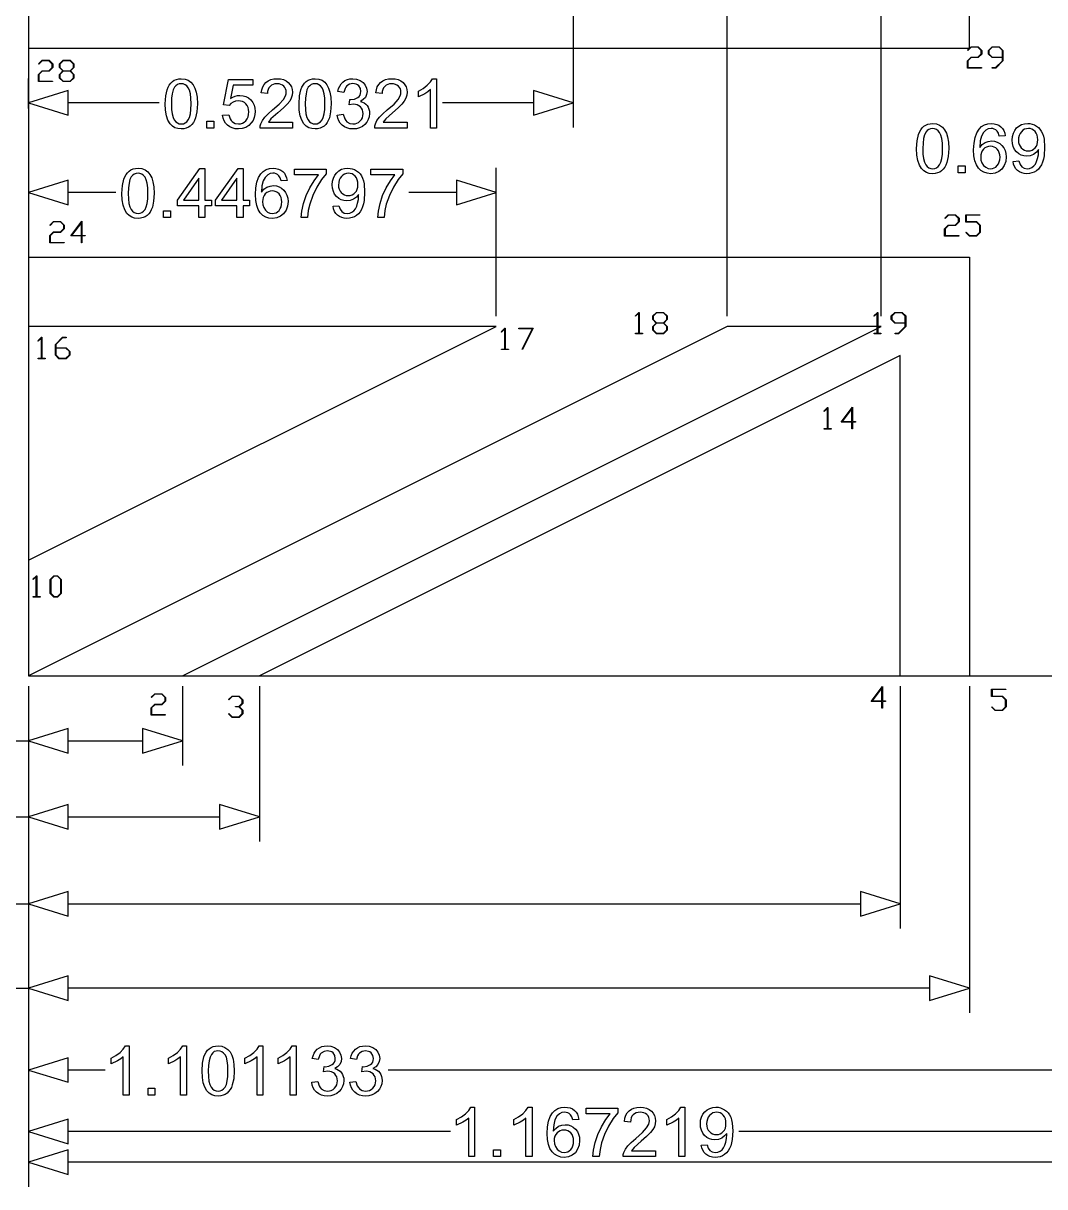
# Model space of a CAD drawing. Extents: x -0.57 to 3.06, y 0.01 to 2.07.
# Drawn here: x 0.495 to 1.471, y 0.012 to 1.124 of the extents above; entities that cross this region are included whole.
import ezdxf

# ---------------------------------------------------------------- set-up
doc = ezdxf.new("R2010")
doc.units = 0
doc.header["$MEASUREMENT"] = 0
doc.layers.add('DIMENSIONS', color=7, linetype='CONTINUOUS')
doc.layers.add('LAYER_1', color=7, linetype='CONTINUOUS')

msp = doc.modelspace()

# ---------------------------------------------------------------- linework, layer by layer
at = {"layer": 'DIMENSIONS'}
for points in [[(1.3144, 0.8437), (1.3144, 1.7951)], [(1.1674, 0.8437), (1.1674, 1.7218)], [(1.0203, 1.1563), (1.0203, 1.0239)], [(0.5, 1.0421), (0.5, 1.0709)], [(0.538, 1.0592), (0.5, 1.0474)], [(0.538, 1.0357), (0.538, 1.0592)], [(1.0203, 1.0474), (0.9823, 1.0592)], [(0.9823, 1.0592), (0.9823, 1.0357)], [(0.5, 1.0474), (0.538, 1.0357)], [(0.6247, 1.0474), (0.538, 1.0474)], [(0.9823, 1.0474), (0.8956, 1.0474)], [(0.9823, 1.0357), (1.0203, 1.0474)], [(0.5, 0.99), (0.5, 0.9384)], [(0.9468, 0.8437), (0.9468, 0.9854)], [(0.538, 0.9736), (0.5, 0.9619)], [(0.538, 0.9501), (0.538, 0.9736)], [(0.9468, 0.9619), (0.9088, 0.9736)], [(0.9088, 0.9736), (0.9088, 0.9501)], [(0.5, 0.9619), (0.538, 0.9501)], [(0.5834, 0.9619), (0.538, 0.9619)], [(0.9088, 0.9619), (0.8633, 0.9619)], [(0.9088, 0.9501), (0.9468, 0.9619)], [(0.5, 0.49), (0.5, 0.4142)], [(0.5, 0.49), (0.5, 0.3416)], [(0.5, 0.49), (0.5, 0.2585)], [(0.5, 0.49), (0.5, 0.1778)], [(0.5, 0.49), (0.5, 0.0996)], [(0.5, 0.49), (0.5, 0.0409)], [(0.5, 0.49), (0.5, 0.0116)], [(0.51, 0.5), (2.7287, 0.5)], [(0.647, 0.49), (0.647, 0.4142)], [(0.7206, 0.49), (0.7206, 0.3416)], [(1.3328, 0.49), (1.3328, 0.2585)], [(1.3989, 0.49), (1.3989, 0.1778)], [(0.538, 0.4495), (0.5, 0.4377)], [(0.538, 0.426), (0.538, 0.4495)], [(0.647, 0.4377), (0.609, 0.4495)], [(0.609, 0.4495), (0.609, 0.426)], [(0.4061, 0.4377), (0.5, 0.4377)], [(0.5, 0.4377), (0.538, 0.426)], [(0.538, 0.4377), (0.609, 0.4377)], [(0.609, 0.426), (0.647, 0.4377)], [(0.538, 0.3769), (0.5, 0.3651)], [(0.538, 0.3534), (0.538, 0.3769)], [(0.7206, 0.3651), (0.6825, 0.3769)], [(0.6825, 0.3769), (0.6825, 0.3534)], [(0.381, 0.3651), (0.5, 0.3651)], [(0.5, 0.3651), (0.538, 0.3534)], [(0.538, 0.3651), (0.6825, 0.3651)], [(0.6825, 0.3534), (0.7206, 0.3651)], [(0.538, 0.2938), (0.5, 0.282)], [(0.538, 0.2703), (0.538, 0.2938)], [(1.3328, 0.282), (1.2948, 0.2938)], [(1.2948, 0.2938), (1.2948, 0.2703)], [(0.3818, 0.282), (0.5, 0.282)], [(0.5, 0.282), (0.538, 0.2703)], [(0.538, 0.282), (1.2948, 0.282)], [(1.2948, 0.2703), (1.3328, 0.282)], [(0.538, 0.2131), (0.5, 0.2013)], [(0.538, 0.1896), (0.538, 0.2131)], [(1.3989, 0.2013), (1.3608, 0.2131)], [(1.3608, 0.2131), (1.3608, 0.1896)], [(0.4331, 0.2013), (0.5, 0.2013)], [(0.5, 0.2013), (0.538, 0.1896)], [(1.3608, 0.2013), (0.538, 0.2013)], [(1.3608, 0.1896), (1.3989, 0.2013)], [(0.538, 0.1349), (0.5, 0.1231)], [(0.538, 0.1114), (0.538, 0.1349)], [(0.5, 0.1231), (0.538, 0.1114)], [(0.5731, 0.1231), (0.538, 0.1231)], [(1.5631, 0.1231), (0.8437, 0.1231)], [(0.538, 0.0762), (0.5, 0.0644)], [(0.538, 0.0527), (0.538, 0.0762)], [(0.5, 0.0644), (0.538, 0.0527)], [(0.903, 0.0644), (0.538, 0.0644)], [(1.6292, 0.0644), (1.1786, 0.0644)], [(0.538, 0.0468), (0.5, 0.0351)], [(0.538, 0.0233), (0.538, 0.0468)], [(0.5, 0.0351), (0.538, 0.0233)], [(1.7855, 0.0351), (0.538, 0.0351)]]:
    msp.add_lwpolyline(points, dxfattribs=at)
for points in [[(0.6306, 1.0466), (0.6311, 1.0541), (0.6323, 1.06), (0.6333, 1.0624), (0.6345, 1.0645), (0.6358, 1.0663), (0.6374, 1.0678), (0.6392, 1.0691), (0.6413, 1.0699), (0.6435, 1.0704), (0.6459, 1.0706), (0.6495, 1.0702), (0.6526, 1.0691), (0.6552, 1.0672), (0.6573, 1.0647), (0.659, 1.0615), (0.6602, 1.0577), (0.661, 1.0529), (0.6613, 1.0466), (0.6608, 1.0391), (0.6596, 1.0332), (0.6586, 1.0308), (0.6575, 1.0287), (0.6561, 1.0269), (0.6545, 1.0254), (0.6527, 1.0242), (0.6507, 1.0233), (0.6484, 1.0228), (0.6459, 1.0226), (0.6427, 1.0229), (0.6399, 1.0238), (0.6374, 1.0253), (0.6353, 1.0275), (0.6332, 1.0309), (0.6318, 1.0352), (0.6309, 1.0404)], [(0.6854, 1.0357), (0.6914, 1.0362), (0.6926, 1.0324), (0.6935, 1.0308), (0.6946, 1.0296), (0.6959, 1.0286), (0.6973, 1.0279), (0.7005, 1.0274), (0.7025, 1.0275), (0.7043, 1.0281), (0.706, 1.0291), (0.7075, 1.0305), (0.7088, 1.0322), (0.7097, 1.0341), (0.7102, 1.0364), (0.7104, 1.0388), (0.7102, 1.0412), (0.7097, 1.0432), (0.7089, 1.0451), (0.7076, 1.0466), (0.7062, 1.0479), (0.7044, 1.0488), (0.7025, 1.0493), (0.7004, 1.0495), (0.6977, 1.0492), (0.6954, 1.0482), (0.6933, 1.0468), (0.6918, 1.0449), (0.6864, 1.0456), (0.691, 1.0698), (0.7143, 1.0698), (0.7143, 1.0643), (0.6956, 1.0643), (0.693, 1.0516), (0.6952, 1.0529), (0.6974, 1.0538), (0.6996, 1.0544), (0.7019, 1.0546), (0.7049, 1.0543), (0.7076, 1.0535), (0.7101, 1.0522), (0.7123, 1.0503), (0.7142, 1.048), (0.7155, 1.0454), (0.7163, 1.0425), (0.7165, 1.0393), (0.7163, 1.0363), (0.7156, 1.0334), (0.7145, 1.0307), (0.7128, 1.0283), (0.7104, 1.0258), (0.7075, 1.024), (0.7042, 1.023), (0.7005, 1.0226), (0.6974, 1.0228), (0.6947, 1.0235), (0.6922, 1.0246), (0.69, 1.0262), (0.6882, 1.0281), (0.6868, 1.0304), (0.6859, 1.0329)], [(0.7522, 1.029), (0.7522, 1.0234), (0.7212, 1.0234), (0.7213, 1.0255), (0.7218, 1.0274), (0.7234, 1.0306), (0.7256, 1.0337), (0.7288, 1.037), (0.7332, 1.0408), (0.7396, 1.0464), (0.7435, 1.0507), (0.7456, 1.0543), (0.7461, 1.056), (0.7462, 1.0577), (0.7461, 1.0593), (0.7456, 1.0608), (0.7449, 1.0622), (0.7438, 1.0635), (0.7425, 1.0645), (0.741, 1.0652), (0.7393, 1.0657), (0.7374, 1.0658), (0.7354, 1.0657), (0.7336, 1.0652), (0.7321, 1.0644), (0.7307, 1.0633), (0.7296, 1.062), (0.7288, 1.0603), (0.7284, 1.0585), (0.7282, 1.0564), (0.7222, 1.057), (0.7228, 1.0601), (0.7237, 1.0629), (0.7251, 1.0652), (0.7268, 1.0671), (0.729, 1.0686), (0.7315, 1.0697), (0.7343, 1.0704), (0.7375, 1.0706), (0.7407, 1.0704), (0.7436, 1.0697), (0.7461, 1.0685), (0.7482, 1.0669), (0.7499, 1.0649), (0.7512, 1.0627), (0.7519, 1.0602), (0.7522, 1.0576), (0.7519, 1.0548), (0.751, 1.052), (0.7495, 1.0492), (0.7472, 1.0463), (0.7436, 1.0427), (0.7383, 1.038), (0.7316, 1.0321), (0.7292, 1.029)], [(0.7584, 1.0466), (0.7588, 1.0541), (0.7601, 1.06), (0.7611, 1.0624), (0.7623, 1.0645), (0.7636, 1.0663), (0.7652, 1.0678), (0.767, 1.0691), (0.769, 1.0699), (0.7713, 1.0704), (0.7737, 1.0706), (0.7773, 1.0702), (0.7804, 1.0691), (0.783, 1.0672), (0.7851, 1.0647), (0.7867, 1.0615), (0.788, 1.0577), (0.7888, 1.0529), (0.7891, 1.0466), (0.7886, 1.0391), (0.7874, 1.0332), (0.7864, 1.0308), (0.7852, 1.0287), (0.7839, 1.0269), (0.7823, 1.0254), (0.7805, 1.0242), (0.7785, 1.0233), (0.7762, 1.0228), (0.7737, 1.0226), (0.7705, 1.0229), (0.7677, 1.0238), (0.7652, 1.0253), (0.7631, 1.0275), (0.761, 1.0309), (0.7596, 1.0352), (0.7587, 1.0404)], [(0.795, 1.0358), (0.8007, 1.0366), (0.8021, 1.0324), (0.803, 1.0308), (0.8041, 1.0295), (0.8068, 1.0279), (0.8099, 1.0274), (0.8119, 1.0275), (0.8137, 1.0281), (0.8153, 1.0289), (0.8168, 1.0302), (0.818, 1.0317), (0.8189, 1.0333), (0.8194, 1.0352), (0.8196, 1.0372), (0.8195, 1.0391), (0.819, 1.0408), (0.8182, 1.0423), (0.817, 1.0437), (0.8156, 1.0448), (0.8141, 1.0457), (0.8123, 1.0461), (0.8104, 1.0463), (0.8063, 1.0457), (0.807, 1.0507), (0.8079, 1.0507), (0.8114, 1.0511), (0.8146, 1.0526), (0.8158, 1.0537), (0.8168, 1.055), (0.8173, 1.0566), (0.8175, 1.0585), (0.817, 1.0614), (0.8154, 1.0638), (0.8142, 1.0647), (0.8129, 1.0653), (0.8098, 1.0659), (0.8067, 1.0653), (0.8042, 1.0637), (0.8032, 1.0626), (0.8024, 1.0611), (0.8013, 1.0574), (0.7955, 1.0584), (0.7962, 1.0612), (0.7973, 1.0636), (0.7986, 1.0657), (0.8003, 1.0674), (0.8023, 1.0688), (0.8046, 1.0698), (0.807, 1.0704), (0.8097, 1.0706), (0.8134, 1.0702), (0.8168, 1.069), (0.8196, 1.067), (0.8217, 1.0644), (0.823, 1.0615), (0.8234, 1.0584), (0.823, 1.0555), (0.8218, 1.0528), (0.8198, 1.0506), (0.817, 1.0489), (0.8189, 1.0483), (0.8207, 1.0474), (0.8222, 1.0463), (0.8234, 1.0449), (0.8244, 1.0433), (0.8252, 1.0415), (0.8256, 1.0395), (0.8257, 1.0373), (0.8255, 1.0343), (0.8246, 1.0316), (0.8232, 1.0291), (0.8213, 1.0269), (0.8189, 1.025), (0.8162, 1.0236), (0.8132, 1.0228), (0.8099, 1.0226), (0.8069, 1.0228), (0.8042, 1.0235), (0.8018, 1.0246), (0.7996, 1.0263), (0.7978, 1.0282), (0.7964, 1.0305), (0.7955, 1.033)], [(0.8618, 1.029), (0.8618, 1.0234), (0.8307, 1.0234), (0.8308, 1.0255), (0.8314, 1.0274), (0.8329, 1.0306), (0.8352, 1.0337), (0.8384, 1.037), (0.8427, 1.0408), (0.8492, 1.0464), (0.8531, 1.0507), (0.8551, 1.0543), (0.8556, 1.056), (0.8558, 1.0577), (0.8556, 1.0593), (0.8552, 1.0608), (0.8544, 1.0622), (0.8533, 1.0635), (0.852, 1.0645), (0.8505, 1.0652), (0.8488, 1.0657), (0.8469, 1.0658), (0.845, 1.0657), (0.8432, 1.0652), (0.8416, 1.0644), (0.8403, 1.0633), (0.8392, 1.062), (0.8384, 1.0603), (0.8379, 1.0585), (0.8377, 1.0564), (0.8318, 1.057), (0.8323, 1.0601), (0.8332, 1.0629), (0.8346, 1.0652), (0.8364, 1.0671), (0.8385, 1.0686), (0.841, 1.0697), (0.8439, 1.0704), (0.8471, 1.0706), (0.8503, 1.0704), (0.8531, 1.0697), (0.8556, 1.0685), (0.8578, 1.0669), (0.8595, 1.0649), (0.8607, 1.0627), (0.8615, 1.0602), (0.8617, 1.0576), (0.8614, 1.0548), (0.8606, 1.052), (0.859, 1.0492), (0.8567, 1.0463), (0.8532, 1.0427), (0.8478, 1.038), (0.8412, 1.0321), (0.8387, 1.029)], [(0.8897, 1.0234), (0.8839, 1.0234), (0.8839, 1.0602), (0.8815, 1.0582), (0.8785, 1.0562), (0.8724, 1.0532), (0.8724, 1.0588), (0.8769, 1.0613), (0.8809, 1.0643), (0.8839, 1.0675), (0.886, 1.0706), (0.8897, 1.0706)], [(0.6366, 1.0466), (0.6367, 1.0413), (0.6372, 1.037), (0.6381, 1.0336), (0.6393, 1.0312), (0.6407, 1.0295), (0.6423, 1.0283), (0.644, 1.0276), (0.6459, 1.0274), (0.6479, 1.0276), (0.6496, 1.0283), (0.6512, 1.0295), (0.6526, 1.0312), (0.6538, 1.0336), (0.6547, 1.037), (0.6552, 1.0413), (0.6553, 1.0466), (0.6552, 1.0519), (0.6547, 1.0562), (0.6538, 1.0596), (0.6526, 1.062), (0.6512, 1.0637), (0.6496, 1.0649), (0.6478, 1.0656), (0.6459, 1.0658), (0.644, 1.0656), (0.6423, 1.065), (0.6408, 1.0639), (0.6395, 1.0625), (0.6382, 1.0599), (0.6373, 1.0563), (0.6367, 1.0519)], [(0.7643, 1.0466), (0.7645, 1.0413), (0.765, 1.037), (0.7659, 1.0336), (0.7671, 1.0312), (0.7685, 1.0295), (0.7701, 1.0283), (0.7718, 1.0276), (0.7737, 1.0274), (0.7756, 1.0276), (0.7774, 1.0283), (0.779, 1.0295), (0.7804, 1.0312), (0.7816, 1.0336), (0.7825, 1.037), (0.783, 1.0413), (0.7831, 1.0466), (0.783, 1.0519), (0.7825, 1.0562), (0.7816, 1.0596), (0.7804, 1.062), (0.779, 1.0637), (0.7774, 1.0649), (0.7756, 1.0656), (0.7737, 1.0658), (0.7718, 1.0656), (0.7701, 1.065), (0.7686, 1.0639), (0.7673, 1.0625), (0.766, 1.0599), (0.7651, 1.0563), (0.7645, 1.0519)], [(0.6704, 1.0234), (0.6704, 1.03), (0.6769, 1.03), (0.6769, 1.0234)], [(1.3484, 1.0038), (1.3489, 1.0113), (1.3502, 1.0172), (1.3511, 1.0196), (1.3523, 1.0217), (1.3537, 1.0235), (1.3553, 1.0251), (1.3571, 1.0263), (1.3591, 1.0271), (1.3613, 1.0276), (1.3638, 1.0278), (1.3673, 1.0274), (1.3704, 1.0263), (1.373, 1.0244), (1.3751, 1.0219), (1.3768, 1.0187), (1.378, 1.0149), (1.3788, 1.0101), (1.3791, 1.0038), (1.3787, 0.9963), (1.3774, 0.9905), (1.3764, 0.9881), (1.3753, 0.986), (1.3739, 0.9841), (1.3723, 0.9826), (1.3705, 0.9814), (1.3685, 0.9805), (1.3662, 0.98), (1.3638, 0.9798), (1.3605, 0.9801), (1.3577, 0.981), (1.3552, 0.9826), (1.3531, 0.9847), (1.3511, 0.9881), (1.3496, 0.9924), (1.3487, 0.9976)], [(1.3544, 1.0038), (1.3545, 0.9985), (1.355, 0.9942), (1.3559, 0.9908), (1.3571, 0.9884), (1.3585, 0.9867), (1.3601, 0.9855), (1.3619, 0.9848), (1.3638, 0.9846), (1.3657, 0.9848), (1.3674, 0.9855), (1.369, 0.9867), (1.3704, 0.9884), (1.3716, 0.9908), (1.3725, 0.9942), (1.373, 0.9985), (1.3732, 1.0038), (1.373, 1.0091), (1.3725, 1.0135), (1.3716, 1.0168), (1.3704, 1.0192), (1.369, 1.0209), (1.3674, 1.0221), (1.3656, 1.0228), (1.3637, 1.023), (1.3618, 1.0228), (1.3601, 1.0222), (1.3586, 1.0212), (1.3574, 1.0197), (1.356, 1.0171), (1.3551, 1.0136), (1.3546, 1.0091)], [(1.4331, 1.0161), (1.4274, 1.0157), (1.4265, 1.0186), (1.4252, 1.0206), (1.424, 1.0217), (1.4226, 1.0225), (1.4211, 1.0229), (1.4195, 1.0231), (1.4169, 1.0227), (1.4146, 1.0215), (1.4122, 1.0191), (1.4103, 1.0157), (1.4091, 1.0111), (1.4087, 1.0049), (1.411, 1.0076), (1.4138, 1.0096), (1.4169, 1.0107), (1.4201, 1.0111), (1.4229, 1.0109), (1.4254, 1.0101), (1.4278, 1.0087), (1.4299, 1.0069), (1.4317, 1.0046), (1.433, 1.002), (1.4337, 0.9991), (1.434, 0.9959), (1.4335, 0.9916), (1.4321, 0.9877), (1.4298, 0.9843), (1.4268, 0.9818), (1.4233, 0.9803), (1.4193, 0.9798), (1.4158, 0.9802), (1.4127, 0.9812), (1.4099, 0.9828), (1.4075, 0.9851), (1.4055, 0.9882), (1.4041, 0.9922), (1.4032, 0.997), (1.4029, 1.0026), (1.4033, 1.009), (1.4042, 1.0144), (1.4058, 1.0189), (1.408, 1.0224), (1.4104, 1.0248), (1.4131, 1.0265), (1.4163, 1.0275), (1.4198, 1.0278), (1.4225, 1.0276), (1.4249, 1.027), (1.427, 1.0261), (1.4289, 1.0247), (1.4305, 1.023), (1.4317, 1.021), (1.4326, 1.0187)], [(1.4406, 0.9915), (1.4461, 0.992), (1.4472, 0.9886), (1.4488, 0.9863), (1.4511, 0.985), (1.4539, 0.9846), (1.4564, 0.9849), (1.4586, 0.9858), (1.4604, 0.9872), (1.4619, 0.989), (1.463, 0.9914), (1.464, 0.9945), (1.4647, 0.998), (1.4649, 1.0016), (1.4648, 1.0028), (1.4628, 1.0003), (1.4601, 0.9983), (1.457, 0.997), (1.4536, 0.9966), (1.4508, 0.9968), (1.4482, 0.9976), (1.4459, 0.9989), (1.4438, 1.0008), (1.442, 1.0031), (1.4407, 1.0057), (1.44, 1.0087), (1.4397, 1.012), (1.44, 1.0154), (1.4408, 1.0184), (1.4421, 1.0211), (1.4439, 1.0235), (1.4462, 1.0254), (1.4487, 1.0267), (1.4515, 1.0275), (1.4545, 1.0278), (1.4567, 1.0277), (1.4589, 1.0272), (1.4609, 1.0264), (1.4629, 1.0254), (1.4647, 1.024), (1.4662, 1.0224), (1.4675, 1.0205), (1.4686, 1.0183), (1.4695, 1.0158), (1.4701, 1.0127), (1.4706, 1.0051), (1.4701, 0.997), (1.4695, 0.9936), (1.4687, 0.9907), (1.4676, 0.9882), (1.4662, 0.986), (1.4647, 0.9842), (1.4628, 0.9826), (1.4608, 0.9814), (1.4586, 0.9805), (1.4563, 0.98), (1.4538, 0.9798), (1.4512, 0.98), (1.4488, 0.9806), (1.4467, 0.9815), (1.4448, 0.9829), (1.4432, 0.9846), (1.442, 0.9866), (1.4411, 0.9889)], [(1.4642, 1.0122), (1.464, 1.0146), (1.4635, 1.0167), (1.4627, 1.0185), (1.4616, 1.0201), (1.4602, 1.0214), (1.4586, 1.0223), (1.457, 1.0229), (1.4552, 1.023), (1.4533, 1.0228), (1.4516, 1.0223), (1.45, 1.0213), (1.4485, 1.0199), (1.4473, 1.0182), (1.4464, 1.0163), (1.4458, 1.0141), (1.4456, 1.0118), (1.4458, 1.0096), (1.4463, 1.0077), (1.4472, 1.006), (1.4484, 1.0045), (1.4498, 1.0032), (1.4514, 1.0024), (1.4531, 1.0018), (1.455, 1.0017), (1.457, 1.0018), (1.4587, 1.0024), (1.4602, 1.0032), (1.4616, 1.0045), (1.4628, 1.006), (1.4636, 1.0078), (1.464, 1.0099)], [(1.4096, 0.9959), (1.4099, 0.9929), (1.4108, 0.9902), (1.4124, 0.9878), (1.4144, 0.986), (1.4167, 0.9849), (1.4192, 0.9846), (1.4209, 0.9848), (1.4226, 0.9853), (1.4241, 0.9862), (1.4254, 0.9875), (1.4266, 0.9891), (1.4274, 0.991), (1.4279, 0.9931), (1.4281, 0.9955), (1.4279, 0.9978), (1.4274, 0.9999), (1.4266, 1.0017), (1.4255, 1.0032), (1.4241, 1.0044), (1.4225, 1.0053), (1.4208, 1.0058), (1.4189, 1.006), (1.4171, 1.0058), (1.4153, 1.0053), (1.4137, 1.0044), (1.4123, 1.0032), (1.4111, 1.0017), (1.4103, 1), (1.4097, 0.998)], [(0.5893, 0.961), (0.5898, 0.9686), (0.591, 0.9745), (0.592, 0.9769), (0.5932, 0.979), (0.5945, 0.9808), (0.5961, 0.9823), (0.5979, 0.9835), (0.6, 0.9844), (0.6022, 0.9849), (0.6046, 0.9851), (0.6082, 0.9847), (0.6113, 0.9835), (0.6139, 0.9817), (0.616, 0.9791), (0.6177, 0.976), (0.6189, 0.9722), (0.6197, 0.9673), (0.62, 0.961), (0.6195, 0.9536), (0.6183, 0.9477), (0.6173, 0.9453), (0.6162, 0.9432), (0.6148, 0.9414), (0.6132, 0.9398), (0.6114, 0.9386), (0.6094, 0.9378), (0.6071, 0.9372), (0.6046, 0.9371), (0.6014, 0.9374), (0.5986, 0.9383), (0.5961, 0.9398), (0.594, 0.9419), (0.5919, 0.9453), (0.5905, 0.9496), (0.5896, 0.9549)], [(0.5953, 0.961), (0.5954, 0.9557), (0.5959, 0.9514), (0.5968, 0.948), (0.598, 0.9456), (0.5994, 0.944), (0.601, 0.9428), (0.6027, 0.942), (0.6046, 0.9418), (0.6066, 0.942), (0.6083, 0.9428), (0.6099, 0.944), (0.6113, 0.9457), (0.6125, 0.9481), (0.6134, 0.9514), (0.6139, 0.9558), (0.614, 0.961), (0.6139, 0.9664), (0.6134, 0.9707), (0.6125, 0.9741), (0.6113, 0.9765), (0.6099, 0.9781), (0.6083, 0.9793), (0.6065, 0.98), (0.6046, 0.9803), (0.6027, 0.9801), (0.601, 0.9794), (0.5995, 0.9784), (0.5982, 0.9769), (0.5969, 0.9743), (0.596, 0.9708), (0.5954, 0.9664)], [(0.6626, 0.9379), (0.6626, 0.9491), (0.6422, 0.9491), (0.6422, 0.9544), (0.6636, 0.9849), (0.6684, 0.9849), (0.6684, 0.9544), (0.6747, 0.9544), (0.6747, 0.9491), (0.6684, 0.9491), (0.6684, 0.9379)], [(0.6991, 0.9379), (0.6991, 0.9491), (0.6787, 0.9491), (0.6787, 0.9544), (0.7002, 0.9849), (0.7049, 0.9849), (0.7049, 0.9544), (0.7112, 0.9544), (0.7112, 0.9491), (0.7049, 0.9491), (0.7049, 0.9379)], [(0.7471, 0.9734), (0.7413, 0.9729), (0.7404, 0.9758), (0.7391, 0.9778), (0.7379, 0.9789), (0.7365, 0.9797), (0.735, 0.9802), (0.7334, 0.9803), (0.7308, 0.9799), (0.7285, 0.9788), (0.7261, 0.9763), (0.7242, 0.973), (0.723, 0.9683), (0.7226, 0.9621), (0.7249, 0.9649), (0.7277, 0.9668), (0.7308, 0.968), (0.734, 0.9684), (0.7368, 0.9681), (0.7394, 0.9673), (0.7417, 0.966), (0.7438, 0.9641), (0.7456, 0.9618), (0.7469, 0.9592), (0.7476, 0.9563), (0.7479, 0.9531), (0.7474, 0.9489), (0.746, 0.9449), (0.7437, 0.9415), (0.7407, 0.9391), (0.7372, 0.9376), (0.7332, 0.9371), (0.7297, 0.9374), (0.7266, 0.9384), (0.7239, 0.94), (0.7214, 0.9424), (0.7194, 0.9455), (0.718, 0.9494), (0.7171, 0.9542), (0.7169, 0.9599), (0.7172, 0.9662), (0.7181, 0.9716), (0.7197, 0.9761), (0.7219, 0.9797), (0.7243, 0.982), (0.727, 0.9837), (0.7302, 0.9847), (0.7337, 0.9851), (0.7364, 0.9849), (0.7388, 0.9843), (0.7409, 0.9833), (0.7428, 0.9819), (0.7444, 0.9802), (0.7456, 0.9782), (0.7465, 0.9759)], [(0.754, 0.9787), (0.754, 0.9843), (0.7844, 0.9843), (0.7844, 0.9798), (0.78, 0.9742), (0.7755, 0.9671), (0.7716, 0.959), (0.7687, 0.9508), (0.7673, 0.9446), (0.7665, 0.9379), (0.7606, 0.9379), (0.7612, 0.944), (0.7628, 0.9513), (0.7653, 0.959), (0.7687, 0.9664), (0.7728, 0.9731), (0.777, 0.9787)], [(0.791, 0.9487), (0.7966, 0.9492), (0.7976, 0.9459), (0.7993, 0.9436), (0.8015, 0.9422), (0.8044, 0.9418), (0.8068, 0.9421), (0.809, 0.943), (0.8108, 0.9444), (0.8123, 0.9463), (0.8135, 0.9487), (0.8144, 0.9518), (0.8151, 0.9553), (0.8153, 0.9588), (0.8153, 0.96), (0.8132, 0.9575), (0.8106, 0.9555), (0.8074, 0.9542), (0.8041, 0.9538), (0.8013, 0.9541), (0.7987, 0.9549), (0.7963, 0.9562), (0.7942, 0.958), (0.7924, 0.9603), (0.7912, 0.9629), (0.7904, 0.9659), (0.7901, 0.9692), (0.7904, 0.9726), (0.7912, 0.9756), (0.7925, 0.9783), (0.7944, 0.9807), (0.7966, 0.9826), (0.7991, 0.984), (0.8019, 0.9848), (0.8049, 0.9851), (0.8072, 0.9849), (0.8093, 0.9844), (0.8114, 0.9837), (0.8133, 0.9826), (0.8151, 0.9812), (0.8167, 0.9796), (0.818, 0.9777), (0.8191, 0.9756), (0.8199, 0.973), (0.8206, 0.97), (0.8211, 0.9623), (0.8206, 0.9542), (0.82, 0.9509), (0.8191, 0.948), (0.818, 0.9455), (0.8167, 0.9433), (0.8151, 0.9414), (0.8133, 0.9399), (0.8113, 0.9386), (0.8091, 0.9378), (0.8067, 0.9372), (0.8042, 0.9371), (0.8016, 0.9373), (0.7992, 0.9378), (0.7971, 0.9388), (0.7952, 0.9401), (0.7936, 0.9418), (0.7924, 0.9438), (0.7915, 0.9461)], [(0.8146, 0.9695), (0.8145, 0.9718), (0.814, 0.9739), (0.8132, 0.9758), (0.812, 0.9774), (0.8106, 0.9786), (0.8091, 0.9796), (0.8074, 0.9801), (0.8056, 0.9803), (0.8038, 0.9801), (0.802, 0.9795), (0.8004, 0.9785), (0.7989, 0.9771), (0.7977, 0.9755), (0.7968, 0.9735), (0.7963, 0.9714), (0.7961, 0.969), (0.7962, 0.9669), (0.7968, 0.9649), (0.7976, 0.9632), (0.7988, 0.9617), (0.8002, 0.9605), (0.8018, 0.9596), (0.8036, 0.9591), (0.8055, 0.9589), (0.8074, 0.9591), (0.8091, 0.9596), (0.8107, 0.9605), (0.8121, 0.9617), (0.8132, 0.9632), (0.814, 0.965), (0.8145, 0.9671)], [(0.827, 0.9787), (0.827, 0.9843), (0.8575, 0.9843), (0.8575, 0.9798), (0.853, 0.9742), (0.8486, 0.9671), (0.8447, 0.959), (0.8418, 0.9508), (0.8403, 0.9446), (0.8396, 0.9379), (0.8336, 0.9379), (0.8342, 0.944), (0.8358, 0.9513), (0.8383, 0.959), (0.8418, 0.9664), (0.8458, 0.9731), (0.8501, 0.9787)], [(1.3882, 0.9806), (1.3882, 0.9872), (1.3948, 0.9872), (1.3948, 0.9806)], [(0.6626, 0.9544), (0.6626, 0.9756), (0.6479, 0.9544)], [(0.6991, 0.9544), (0.6991, 0.9756), (0.6844, 0.9544)], [(0.7235, 0.9531), (0.7238, 0.9502), (0.7248, 0.9474), (0.7263, 0.945), (0.7283, 0.9432), (0.7306, 0.9422), (0.7331, 0.9418), (0.7348, 0.942), (0.7365, 0.9425), (0.738, 0.9435), (0.7394, 0.9448), (0.7405, 0.9464), (0.7413, 0.9482), (0.7418, 0.9504), (0.742, 0.9528), (0.7418, 0.9551), (0.7413, 0.9571), (0.7405, 0.9589), (0.7394, 0.9605), (0.738, 0.9617), (0.7365, 0.9626), (0.7347, 0.9631), (0.7329, 0.9633), (0.731, 0.9631), (0.7292, 0.9626), (0.7277, 0.9617), (0.7262, 0.9605), (0.725, 0.9589), (0.7242, 0.9572), (0.7237, 0.9553)], [(0.6291, 0.9379), (0.6291, 0.9444), (0.6357, 0.9444), (0.6357, 0.9379)], [(0.5962, 0.0991), (0.5905, 0.0991), (0.5905, 0.1359), (0.5881, 0.1339), (0.585, 0.1319), (0.5789, 0.1289), (0.5789, 0.1345), (0.5835, 0.137), (0.5874, 0.14), (0.5905, 0.1432), (0.5925, 0.1463), (0.5962, 0.1463)], [(0.651, 0.0991), (0.6452, 0.0991), (0.6452, 0.1359), (0.6428, 0.1339), (0.6398, 0.1319), (0.6337, 0.1289), (0.6337, 0.1345), (0.6382, 0.137), (0.6422, 0.14), (0.6453, 0.1432), (0.6473, 0.1463), (0.651, 0.1463)], [(0.6658, 0.1223), (0.6662, 0.1298), (0.6675, 0.1357), (0.6685, 0.1381), (0.6696, 0.1402), (0.671, 0.142), (0.6726, 0.1435), (0.6744, 0.1447), (0.6764, 0.1456), (0.6787, 0.1461), (0.6811, 0.1463), (0.6847, 0.1459), (0.6877, 0.1448), (0.6904, 0.1429), (0.6925, 0.1404), (0.6941, 0.1372), (0.6954, 0.1334), (0.6962, 0.1285), (0.6964, 0.1223), (0.696, 0.1148), (0.6947, 0.1089), (0.6938, 0.1065), (0.6926, 0.1044), (0.6912, 0.1026), (0.6897, 0.1011), (0.6879, 0.0998), (0.6858, 0.099), (0.6836, 0.0985), (0.6811, 0.0983), (0.6779, 0.0986), (0.675, 0.0995), (0.6726, 0.101), (0.6704, 0.1032), (0.6684, 0.1066), (0.6669, 0.1109), (0.6661, 0.1161)], [(0.724, 0.0991), (0.7183, 0.0991), (0.7183, 0.1359), (0.7159, 0.1339), (0.7128, 0.1319), (0.7067, 0.1289), (0.7067, 0.1345), (0.7113, 0.137), (0.7152, 0.14), (0.7183, 0.1432), (0.7203, 0.1463), (0.724, 0.1463)], [(0.7557, 0.0991), (0.7499, 0.0991), (0.7499, 0.1359), (0.7475, 0.1339), (0.7444, 0.1319), (0.7384, 0.1289), (0.7384, 0.1345), (0.7429, 0.137), (0.7468, 0.14), (0.7499, 0.1432), (0.752, 0.1463), (0.7557, 0.1463)], [(0.7705, 0.1115), (0.7763, 0.1123), (0.7776, 0.108), (0.7785, 0.1065), (0.7796, 0.1052), (0.7823, 0.1036), (0.7855, 0.103), (0.7874, 0.1032), (0.7892, 0.1037), (0.7909, 0.1046), (0.7923, 0.1059), (0.7936, 0.1073), (0.7944, 0.109), (0.795, 0.1108), (0.7951, 0.1128), (0.795, 0.1147), (0.7945, 0.1165), (0.7937, 0.118), (0.7925, 0.1194), (0.7912, 0.1205), (0.7896, 0.1213), (0.7879, 0.1218), (0.7859, 0.122), (0.7819, 0.1213), (0.7825, 0.1264), (0.7834, 0.1263), (0.7869, 0.1268), (0.7901, 0.1283), (0.7914, 0.1294), (0.7923, 0.1307), (0.7928, 0.1323), (0.793, 0.1342), (0.7925, 0.1371), (0.7909, 0.1395), (0.7897, 0.1404), (0.7884, 0.141), (0.7853, 0.1415), (0.7823, 0.141), (0.7797, 0.1394), (0.7787, 0.1382), (0.7779, 0.1368), (0.7768, 0.1331), (0.7711, 0.1341), (0.7718, 0.1368), (0.7728, 0.1392), (0.7742, 0.1413), (0.7759, 0.1431), (0.7779, 0.1445), (0.7801, 0.1455), (0.7825, 0.1461), (0.7852, 0.1463), (0.7889, 0.1459), (0.7923, 0.1446), (0.7952, 0.1427), (0.7972, 0.1401), (0.7985, 0.1372), (0.799, 0.1341), (0.7986, 0.1312), (0.7973, 0.1285), (0.7953, 0.1263), (0.7925, 0.1245), (0.7945, 0.1239), (0.7962, 0.1231), (0.7977, 0.1219), (0.799, 0.1206), (0.8, 0.1189), (0.8007, 0.1171), (0.8011, 0.1152), (0.8013, 0.113), (0.801, 0.11), (0.8001, 0.1073), (0.7987, 0.1048), (0.7968, 0.1025), (0.7944, 0.1007), (0.7917, 0.0993), (0.7887, 0.0985), (0.7854, 0.0983), (0.7825, 0.0985), (0.7798, 0.0992), (0.7773, 0.1003), (0.7752, 0.1019), (0.7733, 0.1039), (0.7719, 0.1062), (0.771, 0.1087)], [(0.807, 0.1115), (0.8128, 0.1123), (0.8141, 0.108), (0.8151, 0.1065), (0.8162, 0.1052), (0.8188, 0.1036), (0.822, 0.103), (0.8239, 0.1032), (0.8257, 0.1037), (0.8274, 0.1046), (0.8289, 0.1059), (0.8301, 0.1073), (0.831, 0.109), (0.8315, 0.1108), (0.8317, 0.1128), (0.8315, 0.1147), (0.831, 0.1165), (0.8302, 0.118), (0.8291, 0.1194), (0.8277, 0.1205), (0.8261, 0.1213), (0.8244, 0.1218), (0.8225, 0.122), (0.8184, 0.1213), (0.819, 0.1264), (0.82, 0.1263), (0.8235, 0.1268), (0.8266, 0.1283), (0.8279, 0.1294), (0.8288, 0.1307), (0.8294, 0.1323), (0.8295, 0.1342), (0.829, 0.1371), (0.8274, 0.1395), (0.8262, 0.1404), (0.8249, 0.141), (0.8219, 0.1415), (0.8188, 0.141), (0.8162, 0.1394), (0.8152, 0.1382), (0.8144, 0.1368), (0.8134, 0.1331), (0.8076, 0.1341), (0.8083, 0.1368), (0.8093, 0.1392), (0.8107, 0.1413), (0.8124, 0.1431), (0.8144, 0.1445), (0.8166, 0.1455), (0.819, 0.1461), (0.8217, 0.1463), (0.8254, 0.1459), (0.8288, 0.1446), (0.8317, 0.1427), (0.8338, 0.1401), (0.835, 0.1372), (0.8355, 0.1341), (0.8351, 0.1312), (0.8338, 0.1285), (0.8318, 0.1263), (0.829, 0.1245), (0.831, 0.1239), (0.8327, 0.1231), (0.8342, 0.1219), (0.8355, 0.1206), (0.8365, 0.1189), (0.8372, 0.1171), (0.8376, 0.1152), (0.8378, 0.113), (0.8375, 0.11), (0.8367, 0.1073), (0.8353, 0.1048), (0.8333, 0.1025), (0.8309, 0.1007), (0.8282, 0.0993), (0.8252, 0.0985), (0.8219, 0.0983), (0.819, 0.0985), (0.8163, 0.0992), (0.8138, 0.1003), (0.8117, 0.1019), (0.8098, 0.1039), (0.8085, 0.1062), (0.8075, 0.1087)], [(0.6717, 0.1223), (0.6719, 0.117), (0.6724, 0.1126), (0.6732, 0.1093), (0.6744, 0.1069), (0.6759, 0.1052), (0.6775, 0.104), (0.6792, 0.1033), (0.6811, 0.103), (0.683, 0.1033), (0.6848, 0.104), (0.6864, 0.1052), (0.6878, 0.1069), (0.689, 0.1093), (0.6898, 0.1127), (0.6903, 0.117), (0.6905, 0.1223), (0.6903, 0.1276), (0.6898, 0.1319), (0.689, 0.1353), (0.6878, 0.1377), (0.6864, 0.1394), (0.6848, 0.1406), (0.683, 0.1413), (0.681, 0.1415), (0.6792, 0.1413), (0.6775, 0.1407), (0.676, 0.1396), (0.6747, 0.1381), (0.6734, 0.1355), (0.6725, 0.132), (0.6719, 0.1276)], [(0.6143, 0.0991), (0.6143, 0.1057), (0.6208, 0.1057), (0.6208, 0.0991)], [(0.9262, 0.0404), (0.9205, 0.0404), (0.9205, 0.0772), (0.918, 0.0752), (0.915, 0.0732), (0.9089, 0.0703), (0.9089, 0.0758), (0.9135, 0.0783), (0.9174, 0.0813), (0.9205, 0.0845), (0.9225, 0.0876), (0.9262, 0.0876)], [(0.981, 0.0404), (0.9752, 0.0404), (0.9752, 0.0772), (0.9728, 0.0752), (0.9698, 0.0732), (0.9637, 0.0703), (0.9637, 0.0758), (0.9682, 0.0783), (0.9721, 0.0813), (0.9752, 0.0845), (0.9773, 0.0876), (0.981, 0.0876)], [(1.0257, 0.0759), (1.02, 0.0755), (1.019, 0.0784), (1.0178, 0.0804), (1.0166, 0.0815), (1.0152, 0.0823), (1.0137, 0.0827), (1.012, 0.0829), (1.0094, 0.0825), (1.0072, 0.0813), (1.0047, 0.0789), (1.0029, 0.0755), (1.0017, 0.0709), (1.0012, 0.0647), (1.0036, 0.0674), (1.0063, 0.0694), (1.0094, 0.0705), (1.0127, 0.0709), (1.0154, 0.0707), (1.018, 0.0699), (1.0204, 0.0685), (1.0225, 0.0667), (1.0243, 0.0644), (1.0255, 0.0618), (1.0263, 0.0589), (1.0265, 0.0557), (1.0261, 0.0514), (1.0246, 0.0475), (1.0224, 0.0441), (1.0194, 0.0417), (1.0158, 0.0401), (1.0118, 0.0396), (1.0084, 0.04), (1.0053, 0.041), (1.0025, 0.0426), (1.0001, 0.0449), (0.9981, 0.048), (0.9966, 0.052), (0.9958, 0.0568), (0.9955, 0.0624), (0.9958, 0.0688), (0.9968, 0.0742), (0.9983, 0.0787), (1.0005, 0.0822), (1.0029, 0.0846), (1.0057, 0.0863), (1.0088, 0.0873), (1.0124, 0.0876), (1.015, 0.0874), (1.0174, 0.0869), (1.0196, 0.0859), (1.0215, 0.0845), (1.0231, 0.0828), (1.0243, 0.0808), (1.0252, 0.0785)], [(1.0327, 0.0813), (1.0327, 0.0868), (1.0631, 0.0868), (1.0631, 0.0823), (1.0586, 0.0768), (1.0542, 0.0696), (1.0503, 0.0616), (1.0474, 0.0534), (1.046, 0.0472), (1.0452, 0.0404), (1.0392, 0.0404), (1.0398, 0.0466), (1.0414, 0.0538), (1.044, 0.0616), (1.0474, 0.069), (1.0514, 0.0757), (1.0557, 0.0813)], [(1.0991, 0.046), (1.0991, 0.0404), (1.0681, 0.0404), (1.0682, 0.0425), (1.0687, 0.0444), (1.0703, 0.0476), (1.0725, 0.0507), (1.0757, 0.054), (1.0801, 0.0578), (1.0865, 0.0634), (1.0904, 0.0678), (1.0925, 0.0713), (1.093, 0.073), (1.0931, 0.0747), (1.093, 0.0764), (1.0925, 0.0779), (1.0918, 0.0792), (1.0907, 0.0805), (1.0894, 0.0815), (1.0879, 0.0823), (1.0862, 0.0827), (1.0843, 0.0829), (1.0823, 0.0827), (1.0805, 0.0822), (1.079, 0.0814), (1.0776, 0.0803), (1.0765, 0.079), (1.0757, 0.0774), (1.0753, 0.0755), (1.0751, 0.0734), (1.0692, 0.074), (1.0697, 0.0772), (1.0706, 0.0799), (1.072, 0.0822), (1.0737, 0.0841), (1.0759, 0.0857), (1.0784, 0.0868), (1.0812, 0.0874), (1.0844, 0.0876), (1.0876, 0.0874), (1.0905, 0.0867), (1.093, 0.0855), (1.0951, 0.0839), (1.0968, 0.0819), (1.0981, 0.0797), (1.0988, 0.0772), (1.0991, 0.0746), (1.0988, 0.0718), (1.0979, 0.069), (1.0964, 0.0662), (1.0941, 0.0633), (1.0905, 0.0597), (1.0852, 0.055), (1.0785, 0.0491), (1.0761, 0.046)], [(1.1271, 0.0404), (1.1213, 0.0404), (1.1213, 0.0772), (1.1189, 0.0752), (1.1158, 0.0732), (1.1097, 0.0703), (1.1097, 0.0758), (1.1143, 0.0783), (1.1182, 0.0813), (1.1213, 0.0845), (1.1233, 0.0876), (1.1271, 0.0876)], [(1.1427, 0.0513), (1.1482, 0.0518), (1.1493, 0.0484), (1.1509, 0.0461), (1.1532, 0.0448), (1.156, 0.0444), (1.1585, 0.0447), (1.1607, 0.0456), (1.1625, 0.047), (1.164, 0.0489), (1.1652, 0.0512), (1.1661, 0.0543), (1.1668, 0.0578), (1.167, 0.0614), (1.167, 0.0626), (1.1649, 0.0601), (1.1622, 0.0581), (1.1591, 0.0568), (1.1557, 0.0564), (1.1529, 0.0566), (1.1504, 0.0574), (1.148, 0.0587), (1.1459, 0.0606), (1.1441, 0.0629), (1.1428, 0.0655), (1.1421, 0.0685), (1.1418, 0.0718), (1.1421, 0.0752), (1.1429, 0.0782), (1.1442, 0.0809), (1.146, 0.0833), (1.1483, 0.0852), (1.1508, 0.0865), (1.1536, 0.0874), (1.1566, 0.0876), (1.1589, 0.0875), (1.161, 0.087), (1.163, 0.0862), (1.165, 0.0852), (1.1668, 0.0838), (1.1683, 0.0822), (1.1697, 0.0803), (1.1708, 0.0781), (1.1716, 0.0756), (1.1722, 0.0725), (1.1727, 0.0649), (1.1722, 0.0568), (1.1716, 0.0534), (1.1708, 0.0506), (1.1697, 0.048), (1.1684, 0.0458), (1.1668, 0.044), (1.165, 0.0424), (1.1629, 0.0412), (1.1608, 0.0403), (1.1584, 0.0398), (1.1559, 0.0396), (1.1533, 0.0398), (1.1509, 0.0404), (1.1488, 0.0414), (1.1469, 0.0427), (1.1453, 0.0444), (1.1441, 0.0464), (1.1432, 0.0487)], [(1.1663, 0.072), (1.1662, 0.0744), (1.1657, 0.0765), (1.1648, 0.0783), (1.1637, 0.0799), (1.1623, 0.0812), (1.1608, 0.0821), (1.1591, 0.0827), (1.1573, 0.0829), (1.1555, 0.0827), (1.1537, 0.0821), (1.1521, 0.0811), (1.1506, 0.0797), (1.1494, 0.078), (1.1485, 0.0761), (1.1479, 0.0739), (1.1478, 0.0716), (1.1479, 0.0694), (1.1484, 0.0675), (1.1493, 0.0658), (1.1505, 0.0643), (1.1519, 0.063), (1.1535, 0.0622), (1.1552, 0.0616), (1.1572, 0.0615), (1.1591, 0.0616), (1.1608, 0.0622), (1.1624, 0.063), (1.1637, 0.0643), (1.1649, 0.0658), (1.1657, 0.0676), (1.1662, 0.0697)], [(1.0021, 0.0557), (1.0025, 0.0527), (1.0034, 0.05), (1.0049, 0.0476), (1.007, 0.0458), (1.0093, 0.0447), (1.0117, 0.0444), (1.0135, 0.0446), (1.0151, 0.0451), (1.0166, 0.046), (1.018, 0.0473), (1.0192, 0.0489), (1.02, 0.0508), (1.0205, 0.0529), (1.0206, 0.0553), (1.0205, 0.0577), (1.02, 0.0597), (1.0192, 0.0615), (1.018, 0.063), (1.0167, 0.0642), (1.0151, 0.0651), (1.0134, 0.0657), (1.0115, 0.0658), (1.0096, 0.0657), (1.0079, 0.0651), (1.0063, 0.0642), (1.0049, 0.063), (1.0037, 0.0615), (1.0028, 0.0598), (1.0023, 0.0578)], [(0.9442, 0.0404), (0.9442, 0.047), (0.9508, 0.047), (0.9508, 0.0404)]]:
    msp.add_lwpolyline(points, close=True, dxfattribs=at)
at = {"layer": 'LAYER_1'}
for points in [[(0.5, 0.5), (2.5, 0.5), (2.5, 1.5), (0.5, 1.5)], [(1.4107, 1.0942), (1.4072, 1.0908), (1.4005, 1.0908), (1.3974, 1.0876), (1.3974, 1.0812), (1.4105, 1.0812), (1.4105, 1.0808), (1.3969, 1.0808), (1.3969, 1.0877), (1.4004, 1.0912), (1.407, 1.0912), (1.4102, 1.0944), (1.4102, 1.0976), (1.407, 1.1008), (1.4005, 1.1008), (1.3973, 1.0975), (1.397, 1.0978), (1.4004, 1.1012), (1.4072, 1.1012), (1.4107, 1.0977)], [(1.4309, 1.0876), (1.424, 1.0808), (1.4206, 1.0808), (1.4206, 1.0812), (1.4239, 1.0812), (1.4304, 1.0877), (1.4304, 1.0908), (1.4205, 1.0908), (1.4171, 1.0942), (1.4171, 1.0977), (1.4205, 1.1012), (1.4274, 1.1012), (1.4309, 1.0977)], [(1.4304, 1.0912), (1.4304, 1.0976), (1.4272, 1.1008), (1.4207, 1.1008), (1.4175, 1.0976), (1.4175, 1.0944), (1.4207, 1.0912)], [(0.5232, 1.0812), (0.5197, 1.0777), (0.5131, 1.0777), (0.5099, 1.0746), (0.5099, 1.0682), (0.523, 1.0682), (0.523, 1.0678), (0.5094, 1.0678), (0.5094, 1.0747), (0.5129, 1.0782), (0.5195, 1.0782), (0.5227, 1.0814), (0.5227, 1.0846), (0.5195, 1.0878), (0.5131, 1.0878), (0.5098, 1.0845), (0.5095, 1.0848), (0.5129, 1.0882), (0.5197, 1.0882), (0.5232, 1.0847)], [(0.5434, 1.0712), (0.5399, 1.0678), (0.5331, 1.0678), (0.5296, 1.0712), (0.5296, 1.0747), (0.5328, 1.078), (0.5296, 1.0812), (0.5296, 1.0847), (0.5331, 1.0882), (0.5399, 1.0882), (0.5434, 1.0847), (0.5434, 1.0812), (0.5401, 1.078), (0.5434, 1.0747)], [(0.5429, 1.0814), (0.5429, 1.0846), (0.5397, 1.0878), (0.5332, 1.0878), (0.53, 1.0846), (0.53, 1.0814), (0.5332, 1.0782), (0.5397, 1.0782)], [(0.5429, 1.0714), (0.5429, 1.0746), (0.5397, 1.0777), (0.5332, 1.0777), (0.53, 1.0746), (0.53, 1.0714), (0.5332, 1.0682), (0.5397, 1.0682)], [(0.5342, 0.9272), (0.5307, 0.9237), (0.524, 0.9237), (0.5208, 0.9205), (0.5208, 0.9141), (0.5339, 0.9141), (0.5339, 0.9137), (0.5204, 0.9137), (0.5204, 0.9207), (0.5239, 0.9241), (0.5305, 0.9241), (0.5337, 0.9273), (0.5337, 0.9305), (0.5305, 0.9337), (0.524, 0.9337), (0.5208, 0.9304), (0.5204, 0.9307), (0.5239, 0.9341), (0.5307, 0.9341), (0.5342, 0.9307)], [(0.5541, 0.9204), (0.551, 0.9204), (0.551, 0.9139), (0.5505, 0.9139), (0.5505, 0.9204), (0.5403, 0.9204), (0.551, 0.9346), (0.551, 0.9208), (0.5541, 0.9208)], [(1.389, 0.9337), (1.3855, 0.9302), (1.3788, 0.9302), (1.3757, 0.927), (1.3757, 0.9206), (1.3888, 0.9206), (1.3888, 0.9202), (1.3752, 0.9202), (1.3752, 0.9272), (1.3787, 0.9306), (1.3853, 0.9306), (1.3885, 0.9338), (1.3885, 0.937), (1.3853, 0.9402), (1.3788, 0.9402), (1.3756, 0.9369), (1.3753, 0.9372), (1.3787, 0.9406), (1.3855, 0.9406), (1.389, 0.9372)], [(1.4092, 0.9237), (1.4057, 0.9202), (1.3988, 0.9202), (1.3954, 0.9236), (1.3958, 0.9239), (1.399, 0.9206), (1.4055, 0.9206), (1.4087, 0.9238), (1.4087, 0.9303), (1.4055, 0.9335), (1.3954, 0.9335), (1.3954, 0.9406), (1.4089, 0.9406), (1.4089, 0.9402), (1.3958, 0.9402), (1.3958, 0.934), (1.4057, 0.934), (1.4092, 0.9305)], [(0.5505, 0.9208), (0.5505, 0.9332), (0.5412, 0.9208)], [(1.0865, 0.8269), (1.0798, 0.8269), (1.0798, 0.8273), (1.083, 0.8273), (1.083, 0.8466), (1.08, 0.8436), (1.0797, 0.8439), (1.0831, 0.8473), (1.0834, 0.8473), (1.0834, 0.8273), (1.0865, 0.8273)], [(1.1101, 0.8304), (1.1067, 0.8269), (1.0998, 0.8269), (1.0964, 0.8304), (1.0964, 0.8339), (1.0996, 0.8371), (1.0964, 0.8404), (1.0964, 0.8439), (1.0998, 0.8473), (1.1067, 0.8473), (1.1101, 0.8439), (1.1101, 0.8404), (1.1069, 0.8371), (1.1101, 0.8339)], [(1.1097, 0.8405), (1.1097, 0.8437), (1.1065, 0.8469), (1.1, 0.8469), (1.0968, 0.8437), (1.0968, 0.8405), (1.1, 0.8373), (1.1065, 0.8373)], [(1.3143, 0.8269), (1.3077, 0.8269), (1.3077, 0.8273), (1.3108, 0.8273), (1.3108, 0.8466), (1.3078, 0.8436), (1.3075, 0.8439), (1.3109, 0.8473), (1.3112, 0.8473), (1.3112, 0.8273), (1.3143, 0.8273)], [(1.338, 0.8337), (1.3312, 0.8269), (1.3278, 0.8269), (1.3278, 0.8273), (1.331, 0.8273), (1.3375, 0.8339), (1.3375, 0.8369), (1.3277, 0.8369), (1.3242, 0.8404), (1.3242, 0.8439), (1.3277, 0.8473), (1.3345, 0.8473), (1.338, 0.8439)], [(1.3375, 0.8373), (1.3375, 0.8437), (1.3343, 0.8469), (1.3278, 0.8469), (1.3247, 0.8437), (1.3247, 0.8405), (1.3278, 0.8373)], [(1.1097, 0.8305), (1.1097, 0.8337), (1.1065, 0.8369), (1.1, 0.8369), (1.0968, 0.8337), (1.0968, 0.8305), (1.1, 0.8273), (1.1065, 0.8273)], [(0.5158, 0.803), (0.5091, 0.803), (0.5091, 0.8035), (0.5123, 0.8035), (0.5123, 0.8227), (0.5093, 0.8197), (0.509, 0.8201), (0.5124, 0.8235), (0.5127, 0.8235), (0.5127, 0.8035), (0.5158, 0.8035)], [(0.5395, 0.8065), (0.536, 0.803), (0.5291, 0.803), (0.5257, 0.8065), (0.5257, 0.8167), (0.5325, 0.8235), (0.5359, 0.8235), (0.5359, 0.823), (0.5326, 0.823), (0.5261, 0.8165), (0.5261, 0.8135), (0.536, 0.8135), (0.5395, 0.81)], [(0.9584, 0.8117), (0.9517, 0.8117), (0.9517, 0.8122), (0.9549, 0.8122), (0.9549, 0.8314), (0.9519, 0.8284), (0.9516, 0.8287), (0.955, 0.8321), (0.9553, 0.8321), (0.9553, 0.8122), (0.9584, 0.8122)], [(0.9822, 0.8321), (0.972, 0.8118), (0.9716, 0.812), (0.9815, 0.8317), (0.9685, 0.8317), (0.9685, 0.8321)], [(0.539, 0.8067), (0.539, 0.8098), (0.5358, 0.813), (0.5261, 0.813), (0.5261, 0.8067), (0.5293, 0.8035), (0.5358, 0.8035)], [(1.2667, 0.7358), (1.2601, 0.7358), (1.2601, 0.7362), (1.2632, 0.7362), (1.2632, 0.7554), (1.2602, 0.7525), (1.2599, 0.7528), (1.2633, 0.7562), (1.2636, 0.7562), (1.2636, 0.7362), (1.2667, 0.7362)], [(1.2901, 0.7424), (1.287, 0.7424), (1.287, 0.736), (1.2866, 0.736), (1.2866, 0.7424), (1.2764, 0.7424), (1.287, 0.7566), (1.287, 0.7429), (1.2901, 0.7429)], [(1.2866, 0.7429), (1.2866, 0.7553), (1.2772, 0.7429)], [(0.511, 0.5752), (0.5043, 0.5752), (0.5043, 0.5756), (0.5074, 0.5756), (0.5074, 0.5949), (0.5045, 0.5919), (0.5041, 0.5922), (0.5075, 0.5956), (0.5079, 0.5956), (0.5079, 0.5756), (0.511, 0.5756)], [(0.5313, 0.5787), (0.5278, 0.5752), (0.5243, 0.5752), (0.5208, 0.5787), (0.5208, 0.5921), (0.5243, 0.5956), (0.5278, 0.5956), (0.5313, 0.5921)], [(0.5308, 0.5788), (0.5308, 0.592), (0.5276, 0.5952), (0.5245, 0.5952), (0.5213, 0.592), (0.5213, 0.5788), (0.5245, 0.5756), (0.5276, 0.5756)], [(1.3188, 0.4755), (1.3157, 0.4755), (1.3157, 0.4691), (1.3152, 0.4691), (1.3152, 0.4755), (1.305, 0.4755), (1.3157, 0.4897), (1.3157, 0.476), (1.3188, 0.476)], [(0.6309, 0.4758), (0.6275, 0.4723), (0.6208, 0.4723), (0.6176, 0.4692), (0.6176, 0.4628), (0.6307, 0.4628), (0.6307, 0.4624), (0.6171, 0.4624), (0.6171, 0.4693), (0.6206, 0.4728), (0.6273, 0.4728), (0.6305, 0.476), (0.6305, 0.4791), (0.6273, 0.4823), (0.6208, 0.4823), (0.6175, 0.4791), (0.6172, 0.4794), (0.6206, 0.4828), (0.6275, 0.4828), (0.6309, 0.4793)], [(0.7047, 0.4636), (0.7012, 0.4602), (0.6944, 0.4602), (0.691, 0.4636), (0.6913, 0.4639), (0.6945, 0.4606), (0.701, 0.4606), (0.7042, 0.4638), (0.7042, 0.467), (0.701, 0.4702), (0.6978, 0.4702), (0.6978, 0.4706), (0.701, 0.4706), (0.7042, 0.4738), (0.7042, 0.477), (0.701, 0.4802), (0.6945, 0.4802), (0.6913, 0.4769), (0.691, 0.4772), (0.6944, 0.4806), (0.7012, 0.4806), (0.7047, 0.4771), (0.7047, 0.4736), (0.7014, 0.4704), (0.7047, 0.4671)], [(1.3152, 0.476), (1.3152, 0.4884), (1.3059, 0.476)], [(1.4338, 0.4702), (1.4303, 0.4667), (1.4235, 0.4667), (1.4201, 0.4701), (1.4204, 0.4704), (1.4236, 0.4671), (1.4301, 0.4671), (1.4333, 0.4703), (1.4333, 0.4768), (1.4301, 0.48), (1.42, 0.48), (1.42, 0.4871), (1.4336, 0.4871), (1.4336, 0.4867), (1.4205, 0.4867), (1.4205, 0.4805), (1.4303, 0.4805), (1.4338, 0.477)]]:
    msp.add_lwpolyline(points, close=True, dxfattribs=at)
for points in [[(0.5, 1.0998), (1.3989, 1.0998), (1.3989, 1.5)], [(0.5, 0.9002), (1.3989, 0.9002), (1.3989, 0.5)], [(0.647, 0.5), (1.3144, 0.8337), (1.1674, 0.8337), (0.5, 0.5)], [(0.5, 0.6103), (0.9468, 0.8337), (0.5, 0.8337)], [(1.3328, 0.5), (1.3328, 0.8061), (0.7206, 0.5)]]:
    msp.add_lwpolyline(points, dxfattribs=at)

doc.saveas('drawing.dxf')
